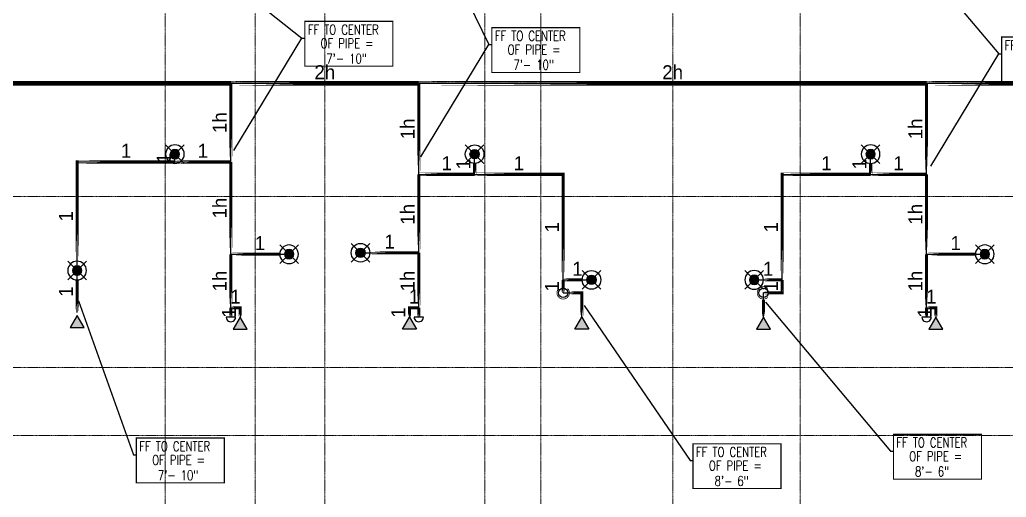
# Model space of a CAD drawing. Header units: inches. Extents: x -3679 to 241, y -496 to 4543.
# Drawn here: x -2105 to -1469, y 5 to 313 of the extents above; entities that cross this region are included whole.
import ezdxf
from ezdxf.enums import TextEntityAlignment as Align

# ---------------------------------------------------------------- set-up
doc = ezdxf.new("R2010")
doc.units = ezdxf.units.IN
doc.header["$MEASUREMENT"] = 0
doc.linetypes.add('Grid Line', pattern=[0.875, 0.5, -0.125, 0.125, -0.125])
for name, color, linetype in [('Coordination', 1, 'Continuous'), ('headdn', 7, 'Continuous'), ('PIPEBL', 4, 'Continuous'), ('pipemn', 6, 'Continuous'), ('PIPESPC', 7, 'Continuous'), ('spk-cap', 7, 'Continuous'), ('spk-piperise', 7, 'Continuous'), ('TIDYPIPE', 7, 'Continuous')]:
    doc.layers.add(name, color=color, linetype=linetype)
doc.layers.add('S-GRID', color=1, linetype='Continuous', lineweight=9)
doc.styles.add('PDA1', font='ROMAND', dxfattribs={"width": 0.755})
doc.styles.add('PIPE', font='PIPE.SHX')
doc.dimstyles.get("Standard").update_dxf_attribs({"dimtxt": 0.18, "dimasz": 0.18, "dimexe": 0.18, "dimexo": 0.0625, "dimgap": 0.09, "dimtad": 0, "dimtih": 1, "dimtoh": 1, "dimdec": 4, "dimzin": 0, "dimdsep": 46, "dimtxsty": 'Standard', "dimcen": 0.09, "dimadec": 0, "dimazin": 0, "dimtfac": 1, "dimtdec": 4, "dimtofl": 0, "dimtmove": 0, "dimatfit": 3, "dimfxl": 1, "dimtolj": 1, "dimtzin": 0, "dimarcsym": 0})

# ---------------------------------------------------------------- blocks, each defined once
blk = doc.blocks.new('PIPESPC')
at = {"layer": 'PIPESPC', "style": 'PIPE', "width": 0.9}
blk.add_attdef('SIZE', text='', height=9, dxfattribs=at).set_placement((0, 4.02), align=Align.CENTER)
at = {"layer": 'PIPESPC', "style": 'PIPE', "flags": 1}
blk.add_attdef('SCHED', (25.3, 3.89), '', height=9, dxfattribs=at)
blk = doc.blocks.new('side2')
for p, q in [((0, 0), (7.79, 4.5)), ((7.79, -4.5), (0, 0)), ((7.79, 4.5), (7.79, -4.5))]:
    blk.add_line(p, q)
blk.add_solid([(7.79, -4.5), (0, 0), (7.79, 4.5)])
blk = doc.blocks.new('dpend2')
for p, q in [((-6, -6), (6, 6)), ((6, -6), (-6, 6))]:
    blk.add_line(p, q)
for radius in [6, 3]:
    blk.add_circle((0, 0), radius)
for points in [[(0, 0), (-3, 0), (-2.08, 2.07)], [(0, 0), (-3, 0), (-2.08, -2.07)], [(0, 0), (0, 3), (-2.12, 2.14)], [(0, 0), (0, -3), (-2.12, -2.14)], [(0, 0), (0, 3), (2.12, 2.14)], [(0, 0), (3, 0), (2.08, 2.07)], [(0, 0), (3, 0), (2.08, -2.07)], [(0, 0), (0, -3), (2.12, -2.14)]]:
    blk.add_solid(points)
blk = doc.blocks.new('CAP')
blk.add_line((0, 3), (0, -3))
blk.add_arc((0, 0), 3, 270, 90)
blk = doc.blocks.new('vvvvbbbbbbbb')
at = {"layer": 'Coordination', "const_width": 0.75}
blk.add_lwpolyline([(2834.89, 1670.01), (2834.89, 1641.14), (2891.57, 1641.14), (2891.57, 1670.01), (2834.89, 1670.01)], dxfattribs=at)
at = {"layer": 'Coordination', "style": 'PDA1', "width": 0.755}
for s, p in [('FF TO CENTER', (2836.77, 1661.59)), ('OF PIPE = ', (2845.03, 1652.74)), ('7\'- 10"', (2848.77, 1642.88))]:
    blk.add_text(s, height=6.3, dxfattribs=at).set_placement(p)
blk = doc.blocks.new('sssssssssss')
at = {"layer": 'Coordination', "const_width": 0.75}
blk.add_lwpolyline([(7348.02, 1461.74), (7348.02, 1432.87), (7404.7, 1432.87), (7404.7, 1461.74), (7348.02, 1461.74)], dxfattribs=at)
at = {"layer": 'Coordination', "style": 'PDA1', "width": 0.755}
for s, p in [('FF TO CENTER', (7349.9, 1453.31)), ('OF PIPE = ', (7358.16, 1444.46)), ('8\'- 6"', (7361.9, 1434.6))]:
    blk.add_text(s, height=6.3, dxfattribs=at).set_placement(p)
blk = doc.blocks.new('rise')
blk.add_circle((0, 0), 3)
blk = doc.blocks.new('TIDYRUN')
at = {"const_width": 0.5}
blk.add_lwpolyline([(-2.83, 2.83, -2.414214), (-2.83, -2.83, -1.737895)], format="xyb", dxfattribs=at)

msp = doc.modelspace()

# ---------------------------------------------------------------- linework, layer by layer
at = {"layer": 'PIPEBL', "color": 1}
for p, q in [((-1968.63, 221.36), (-1968.63, 272)), ((-1847.63, 213.36), (-1847.63, 272)), ((-1520.63, 213.36), (-1520.63, 272)), ((-2004.63, 221.36), (-2004.63, 226.36)), ((-1811.63, 213.36), (-1811.63, 226.36)), ((-1556.63, 213.36), (-1556.63, 226.36)), ((-2067.63, 221.36), (-2004.63, 221.36)), ((-2067.63, 151.36), (-2067.63, 221.36)), ((-2004.63, 221.36), (-1968.63, 221.36)), ((-1968.63, 161.86), (-1968.63, 221.36)), ((-1847.63, 162.86), (-1847.63, 213.36)), ((-1847.63, 213.36), (-1811.63, 213.36)), ((-1811.63, 213.36), (-1754.63, 213.36)), ((-1754.63, 145.36), (-1754.63, 213.36)), ((-1613.63, 213.36), (-1556.63, 213.36)), ((-1613.63, 145.36), (-1613.63, 213.36)), ((-1556.63, 213.36), (-1520.63, 213.36)), ((-1520.63, 161.86), (-1520.63, 213.36)), ((-1968.63, 127.36), (-1968.63, 161.86)), ((-1968.63, 161.86), (-1931.13, 161.86)), ((-1885.13, 162.86), (-1847.63, 162.86)), ((-1847.63, 127.36), (-1847.63, 162.86)), ((-1520.63, 127.36), (-1520.63, 161.86)), ((-1520.63, 161.86), (-1483.13, 161.86)), ((-2067.63, 124.36), (-2067.63, 151.36)), ((-1754.63, 137), (-1754.63, 145.36)), ((-1754.63, 145.36), (-1736.38, 145.36)), ((-1631.62, 145.36), (-1613.63, 145.36)), ((-1613.63, 137), (-1613.63, 145.36)), ((-1754.63, 137), (-1742.63, 137)), ((-1742.63, 121.36), (-1742.63, 137)), ((-1613.63, 137), (-1625.63, 137)), ((-1625.63, 121.36), (-1625.63, 137)), ((-1968.63, 127.36), (-1962.63, 127.36)), ((-1968.63, 127.36), (-1968.63, 121.36)), ((-1962.63, 127.36), (-1962.63, 121.36)), ((-1853.63, 127.36), (-1847.63, 127.36)), ((-1853.63, 127.36), (-1853.63, 121.36)), ((-1847.63, 127.36), (-1847.63, 121.36)), ((-1520.63, 127.36), (-1514.63, 127.36)), ((-1520.63, 127.36), (-1520.63, 121.36)), ((-1514.63, 127.36), (-1514.63, 121.36))]:
    msp.add_line(p, q, dxfattribs=at)
at = {"layer": 'pipemn', "color": 1}
for p, q in [((-2289.63, 272), (-1968.63, 272)), ((-1847.63, 272), (-1968.63, 272)), ((-1520.63, 272), (-1847.63, 272)), ((-1399.63, 272), (-1520.63, 272))]:
    msp.add_line(p, q, dxfattribs=at)
at = {"layer": 'S-GRID', "linetype": 'Grid Line'}
for p, q in [((-2011, 1771.74), (-2011, -484.26)), ((-1953, 1771.74), (-1953, -484.26)), ((-1908, 1771.74), (-1908, -484.26)), ((-1805, 1771.74), (-1805, -484.26)), ((-1769, 1771.74), (-1769, -484.26)), ((-1684, 1771.74), (-1684, -484.26)), ((-1602, 1771.74), (-1602, -484.26)), ((228, 273), (-3666.39, 273)), ((228, 199), (-3666.39, 199)), ((228, 89), (-3666.39, 89)), ((-3666.39, 45), (228, 45))]:
    msp.add_line(p, q, dxfattribs=at)
at = {"layer": 'TIDYPIPE', "color": 1}
for points, const_width in [([(-2289.63, 272), (-1968.63, 272)], 3), ([(-1968.63, 272), (-1847.63, 272)], 3), ([(-1847.63, 272), (-1520.63, 272)], 3), ([(-1520.63, 272), (-1399.63, 272)], 3), ([(-1968.63, 221.36), (-1968.63, 272)], 2), ([(-1847.63, 213.36), (-1847.63, 272)], 2), ([(-1520.63, 213.36), (-1520.63, 272)], 2), ([(-2068.63, 221.36), (-2004.63, 221.36)], 2), ([(-2067.63, 157.36), (-2067.63, 222.36)], 2), ([(-2004.63, 221.36), (-1968.63, 221.36)], 2), ([(-1968.63, 161.86), (-1968.63, 221.36)], 2), ([(-1811.63, 213.36), (-1811.63, 220.36)], 2), ([(-1556.63, 213.36), (-1556.63, 220.36)], 2), ([(-1847.63, 162.86), (-1847.63, 213.36)], 2), ([(-1847.63, 213.36), (-1811.63, 213.36)], 2), ([(-1811.63, 213.36), (-1753.63, 213.36)], 2), ([(-1754.63, 145.36), (-1754.63, 214.36)], 2), ([(-1614.63, 213.36), (-1556.63, 213.36)], 2), ([(-1613.63, 145.36), (-1613.63, 214.36)], 2), ([(-1556.63, 213.36), (-1520.63, 213.36)], 2), ([(-1520.63, 161.86), (-1520.63, 213.36)], 2), ([(-1968.63, 127.36), (-1968.63, 161.86)], 2), ([(-1968.63, 161.86), (-1937.13, 161.86)], 2), ([(-1879.13, 162.86), (-1847.63, 162.86)], 2), ([(-1847.63, 127.36), (-1847.63, 162.86)], 2), ([(-1520.63, 127.36), (-1520.63, 161.86)], 2), ([(-1520.63, 161.86), (-1489.13, 161.86)], 2), ([(-2067.63, 124.36), (-2067.63, 145.36)], 2), ([(-1754.63, 137), (-1754.63, 145.36)], 2), ([(-1754.63, 145.36), (-1742.38, 145.36)], 2), ([(-1625.63, 145.36), (-1613.63, 145.36)], 2), ([(-1613.63, 136), (-1613.63, 145.36)], 2), ([(-1750.13, 137), (-1741.63, 137)], 2), ([(-1742.63, 121.36), (-1742.63, 138)], 2), ([(-1625.63, 137), (-1612.62, 137)], 2), ([(-1625.63, 121.36), (-1625.63, 132.5)], 2), ([(-1968.63, 121.36), (-1968.63, 127.36)], 2), ([(-1968.63, 127.36), (-1961.63, 127.36)], 2), ([(-1962.63, 121.36), (-1962.63, 128.36)], 2), ([(-1854.63, 127.36), (-1847.63, 127.36)], 2), ([(-1853.63, 121.36), (-1853.63, 128.36)], 2), ([(-1847.63, 121.36), (-1847.63, 127.36)], 2), ([(-1520.63, 121.36), (-1520.63, 127.36)], 2), ([(-1520.63, 127.36), (-1513.63, 127.36)], 2), ([(-1514.63, 121.36), (-1514.63, 128.36)], 2)]:
    msp.add_lwpolyline(points, close=True, dxfattribs=dict(at, const_width=const_width))

# ---------------------------------------------------------------- block references
at = {"layer": 'headdn', "color": 1, "extrusion": (0, 0, -1), "zscale": -1}
for name, p, rotation in [('dpend2', (2004.63, 226.36), 180), ('dpend2', (1556.63, 226.36), 180), ('dpend2', (1931.13, 161.86), 180), ('dpend2', (1483.13, 161.86), 180), ('dpend2', (2067.62, 151.36), 180), ('dpend2', (1631.62, 145.36), 180), ('side2', (2067.62, 122.36), 270), ('side2', (1962.63, 121.36), 270), ('side2', (1625.63, 121.36), 270), ('side2', (1514.63, 121.36), 270)]:
    msp.add_blockref(name, p, dxfattribs=dict(at, rotation=rotation))
at = {"layer": 'headdn', "color": 1}
for name, p, rotation in [('dpend2', (-1811.63, 226.36), 180), ('dpend2', (-1885.13, 162.86), 180), ('dpend2', (-1736.38, 145.36), 180), ('side2', (-1853.63, 121.36), 270), ('side2', (-1742.63, 121.36), 270)]:
    msp.add_blockref(name, p, dxfattribs=dict(at, rotation=rotation))
at = {"layer": 'PIPESPC', "color": 1}
for name, p in [('vvvvbbbbbbbb', (-4755.88, -1358.07)), ('vvvvbbbbbbbb', (-4635.43, -1362.11)), ('vvvvbbbbbbbb', (-4307.12, -1368.16)), ('sssssssssss', (-8889.98, -1415.91)), ('vvvvbbbbbbbb', (-4864.37, -1626.6)), ('sssssssssss', (-9019.02, -1421.99))]:
    msp.add_blockref(name, p, dxfattribs=at)
ref = msp.add_blockref('PIPESPC', (-1908.13, 272), dxfattribs=at)
ref.add_attrib('SIZE', '2h', dxfattribs={"color": 0, "height": 9, "style": 'PIPE'}).set_placement((-1908.13, 272), align=Align.BOTTOM_CENTER)
ref = msp.add_blockref('PIPESPC', (-1684.13, 272), dxfattribs=at)
ref.add_attrib('SIZE', '2h', dxfattribs={"color": 0, "height": 9, "style": 'PIPE'}).set_placement((-1684.13, 272), align=Align.BOTTOM_CENTER)
ref = msp.add_blockref('PIPESPC', (-1968.63, 246.68), dxfattribs=dict(at, rotation=90))
ref.add_attrib('SIZE', '1h', dxfattribs={"color": 0, "height": 9, "rotation": 90, "style": 'PIPE'}).set_placement((-1968.63, 246.68), align=Align.BOTTOM_CENTER)
ref = msp.add_blockref('PIPESPC', (-1847.63, 242.68), dxfattribs=dict(at, rotation=90))
ref.add_attrib('SIZE', '1h', dxfattribs={"color": 0, "height": 9, "rotation": 90, "style": 'PIPE'}).set_placement((-1847.63, 242.68), align=Align.BOTTOM_CENTER)
ref = msp.add_blockref('PIPESPC', (-1520.63, 242.68), dxfattribs=dict(at, rotation=90))
ref.add_attrib('SIZE', '1h', dxfattribs={"color": 0, "height": 9, "rotation": 90, "style": 'PIPE'}).set_placement((-1520.63, 242.68), align=Align.BOTTOM_CENTER)
ref = msp.add_blockref('PIPESPC', (-2036.13, 221.36), dxfattribs=at)
ref.add_attrib('SIZE', '1', dxfattribs={"color": 0, "height": 9, "style": 'PIPE'}).set_placement((-2036.13, 221.36), align=Align.BOTTOM_CENTER)
ref = msp.add_blockref('PIPESPC', (-1986.63, 221.36), dxfattribs=at)
ref.add_attrib('SIZE', '1', dxfattribs={"color": 0, "height": 9, "style": 'PIPE'}).set_placement((-1986.63, 221.36), align=Align.BOTTOM_CENTER)
ref = msp.add_blockref('PIPESPC', (-2004.63, 223.86), dxfattribs=dict(at, rotation=90))
ref.add_attrib('SIZE', '1', dxfattribs={"color": 0, "height": 9, "rotation": 90, "style": 'PIPE'}).set_placement((-2004.63, 223.86), align=Align.BOTTOM_CENTER)
ref = msp.add_blockref('PIPESPC', (-1829.63, 213.36), dxfattribs=at)
ref.add_attrib('SIZE', '1', dxfattribs={"color": 0, "height": 9, "style": 'PIPE'}).set_placement((-1829.63, 213.36), align=Align.BOTTOM_CENTER)
ref = msp.add_blockref('PIPESPC', (-1811.63, 219.86), dxfattribs=dict(at, rotation=90))
ref.add_attrib('SIZE', '1', dxfattribs={"color": 0, "height": 9, "rotation": 90, "style": 'PIPE'}).set_placement((-1811.63, 219.86), align=Align.BOTTOM_CENTER)
ref = msp.add_blockref('PIPESPC', (-1783.13, 213.36), dxfattribs=at)
ref.add_attrib('SIZE', '1', dxfattribs={"color": 0, "height": 9, "style": 'PIPE'}).set_placement((-1783.13, 213.36), align=Align.BOTTOM_CENTER)
ref = msp.add_blockref('PIPESPC', (-1585.13, 213.36), dxfattribs=at)
ref.add_attrib('SIZE', '1', dxfattribs={"color": 0, "height": 9, "style": 'PIPE'}).set_placement((-1585.13, 213.36), align=Align.BOTTOM_CENTER)
ref = msp.add_blockref('PIPESPC', (-1556.63, 219.86), dxfattribs=dict(at, rotation=90))
ref.add_attrib('SIZE', '1', dxfattribs={"color": 0, "height": 9, "rotation": 90, "style": 'PIPE'}).set_placement((-1556.63, 219.86), align=Align.BOTTOM_CENTER)
ref = msp.add_blockref('PIPESPC', (-1538.63, 213.36), dxfattribs=at)
ref.add_attrib('SIZE', '1', dxfattribs={"color": 0, "height": 9, "style": 'PIPE'}).set_placement((-1538.63, 213.36), align=Align.BOTTOM_CENTER)
ref = msp.add_blockref('PIPESPC', (-1968.63, 191.61), dxfattribs=dict(at, rotation=90))
ref.add_attrib('SIZE', '1h', dxfattribs={"color": 0, "height": 9, "rotation": 90, "style": 'PIPE'}).set_placement((-1968.63, 191.61), align=Align.BOTTOM_CENTER)
ref = msp.add_blockref('PIPESPC', (-1847.63, 187.61), dxfattribs=dict(at, rotation=90))
ref.add_attrib('SIZE', '1h', dxfattribs={"color": 0, "height": 9, "rotation": 90, "style": 'PIPE'}).set_placement((-1847.63, 187.61), align=Align.BOTTOM_CENTER)
ref = msp.add_blockref('PIPESPC', (-1520.63, 187.61), dxfattribs=dict(at, rotation=90))
ref.add_attrib('SIZE', '1h', dxfattribs={"color": 0, "height": 9, "rotation": 90, "style": 'PIPE'}).set_placement((-1520.63, 187.61), align=Align.BOTTOM_CENTER)
ref = msp.add_blockref('PIPESPC', (-2067.63, 186.36), dxfattribs=dict(at, rotation=90))
ref.add_attrib('SIZE', '1', dxfattribs={"color": 0, "height": 9, "rotation": 90, "style": 'PIPE'}).set_placement((-2067.63, 186.36), align=Align.BOTTOM_CENTER)
ref = msp.add_blockref('PIPESPC', (-1754.63, 179.36), dxfattribs=dict(at, rotation=90))
ref.add_attrib('SIZE', '1', dxfattribs={"color": 0, "height": 9, "rotation": 90, "style": 'PIPE'}).set_placement((-1754.63, 179.36), align=Align.BOTTOM_CENTER)
ref = msp.add_blockref('PIPESPC', (-1613.63, 179.36), dxfattribs=dict(at, rotation=90))
ref.add_attrib('SIZE', '1', dxfattribs={"color": 0, "height": 9, "rotation": 90, "style": 'PIPE'}).set_placement((-1613.63, 179.36), align=Align.BOTTOM_CENTER)
ref = msp.add_blockref('PIPESPC', (-1949.88, 161.86), dxfattribs=at)
ref.add_attrib('SIZE', '1', dxfattribs={"color": 0, "height": 9, "style": 'PIPE'}).set_placement((-1949.88, 161.86), align=Align.BOTTOM_CENTER)
ref = msp.add_blockref('PIPESPC', (-1866.38, 162.86), dxfattribs=at)
ref.add_attrib('SIZE', '1', dxfattribs={"color": 0, "height": 9, "style": 'PIPE'}).set_placement((-1866.38, 162.86), align=Align.BOTTOM_CENTER)
ref = msp.add_blockref('PIPESPC', (-1501.88, 161.86), dxfattribs=at)
ref.add_attrib('SIZE', '1', dxfattribs={"color": 0, "height": 9, "style": 'PIPE'}).set_placement((-1501.88, 161.86), align=Align.BOTTOM_CENTER)
ref = msp.add_blockref('PIPESPC', (-1745.38, 145.36), dxfattribs=at)
ref.add_attrib('SIZE', '1', dxfattribs={"color": 0, "height": 9, "style": 'PIPE'}).set_placement((-1745.38, 145.36), align=Align.BOTTOM_CENTER)
ref = msp.add_blockref('PIPESPC', (-1622.62, 145.36), dxfattribs=at)
ref.add_attrib('SIZE', '1', dxfattribs={"color": 0, "height": 9, "style": 'PIPE'}).set_placement((-1622.62, 145.36), align=Align.BOTTOM_CENTER)
ref = msp.add_blockref('PIPESPC', (-1968.63, 144.61), dxfattribs=dict(at, rotation=90))
ref.add_attrib('SIZE', '1h', dxfattribs={"color": 0, "height": 9, "rotation": 90, "style": 'PIPE'}).set_placement((-1968.63, 144.61), align=Align.BOTTOM_CENTER)
ref = msp.add_blockref('PIPESPC', (-1847.63, 144.61), dxfattribs=dict(at, rotation=90))
ref.add_attrib('SIZE', '1h', dxfattribs={"color": 0, "height": 9, "rotation": 90, "style": 'PIPE'}).set_placement((-1847.63, 144.61), align=Align.BOTTOM_CENTER)
ref = msp.add_blockref('PIPESPC', (-1520.63, 144.61), dxfattribs=dict(at, rotation=90))
ref.add_attrib('SIZE', '1h', dxfattribs={"color": 0, "height": 9, "rotation": 90, "style": 'PIPE'}).set_placement((-1520.63, 144.61), align=Align.BOTTOM_CENTER)
ref = msp.add_blockref('PIPESPC', (-2067.63, 137.86), dxfattribs=dict(at, rotation=90))
ref.add_attrib('SIZE', '1', dxfattribs={"color": 0, "height": 9, "rotation": 90, "style": 'PIPE'}).set_placement((-2067.63, 137.86), align=Align.BOTTOM_CENTER)
ref = msp.add_blockref('PIPESPC', (-1754.63, 141.18), dxfattribs=dict(at, rotation=90))
ref.add_attrib('SIZE', '1', dxfattribs={"color": 0, "height": 9, "rotation": 90, "style": 'PIPE'}).set_placement((-1754.63, 141.18), align=Align.BOTTOM_CENTER)
ref = msp.add_blockref('PIPESPC', (-1613.63, 141.18), dxfattribs=dict(at, rotation=90))
ref.add_attrib('SIZE', '1', dxfattribs={"color": 0, "height": 9, "rotation": 90, "style": 'PIPE'}).set_placement((-1613.63, 141.18), align=Align.BOTTOM_CENTER)
ref = msp.add_blockref('PIPESPC', (-1965.63, 127.36), dxfattribs=at)
ref.add_attrib('SIZE', '1', dxfattribs={"color": 0, "height": 9, "style": 'PIPE'}).set_placement((-1965.63, 127.36), align=Align.BOTTOM_CENTER)
ref = msp.add_blockref('PIPESPC', (-1850.63, 127.36), dxfattribs=at)
ref.add_attrib('SIZE', '1', dxfattribs={"color": 0, "height": 9, "style": 'PIPE'}).set_placement((-1850.63, 127.36), align=Align.BOTTOM_CENTER)
ref = msp.add_blockref('PIPESPC', (-1517.63, 127.36), dxfattribs=at)
ref.add_attrib('SIZE', '1', dxfattribs={"color": 0, "height": 9, "style": 'PIPE'}).set_placement((-1517.63, 127.36), align=Align.BOTTOM_CENTER)
ref = msp.add_blockref('PIPESPC', (-1962.63, 124.36), dxfattribs=dict(at, rotation=90))
ref.add_attrib('SIZE', '1', dxfattribs={"color": 0, "height": 9, "rotation": 90, "style": 'PIPE'}).set_placement((-1962.63, 124.36), align=Align.BOTTOM_CENTER)
ref = msp.add_blockref('PIPESPC', (-1853.63, 124.36), dxfattribs=dict(at, rotation=90))
ref.add_attrib('SIZE', '1', dxfattribs={"color": 0, "height": 9, "rotation": 90, "style": 'PIPE'}).set_placement((-1853.63, 124.36), align=Align.BOTTOM_CENTER)
ref = msp.add_blockref('PIPESPC', (-1514.63, 124.36), dxfattribs=dict(at, rotation=90))
ref.add_attrib('SIZE', '1', dxfattribs={"color": 0, "height": 9, "rotation": 90, "style": 'PIPE'}).set_placement((-1514.63, 124.36), align=Align.BOTTOM_CENTER)
at = {"layer": 'spk-cap', "color": 1, "rotation": 270.0000000000834}
for p in [(-1968.63, 121.36), (-1847.63, 121.36), (-1520.63, 121.36)]:
    msp.add_blockref('CAP', p, dxfattribs=at)
at = {"layer": 'spk-piperise', "color": 1}
for p, rotation in [((-1754.63, 137), 180.0000000000544), ((-1625.63, 137), 90.00000000002773)]:
    msp.add_blockref('rise', p, dxfattribs=dict(at, rotation=rotation))
at = {"layer": 'TIDYPIPE', "color": 1}
for p, rotation in [((-1754.63, 137), 269.9999999999938), ((-1625.63, 137), 180)]:
    msp.add_blockref('TIDYRUN', p, dxfattribs=dict(at, rotation=rotation))

# ---------------------------------------------------------------- leaders
at = {"layer": 'Coordination', "color": 1}
for points in [[(-1997.83, 360.92), (-1922.88, 301.07), (-1921.14, 301.07)], [(-1815.83, 324.42), (-1802.43, 297.03), (-1800.69, 297.03)], [(-1497.69, 319.04), (-1474.13, 290.99), (-1472.39, 290.99)], [(-1966.7, 228.72), (-1922.88, 301.07), (-1921.14, 301.07)], [(-1846.25, 224.68), (-1802.43, 297.03), (-1800.69, 297.03)], [(-1517.94, 218.64), (-1474.13, 290.99), (-1472.39, 290.99)], [(-2066.71, 131.81), (-2031.37, 32.54), (-2029.63, 32.54)], [(-1741.2, 128.94), (-1672.89, 28.88), (-1671.15, 28.88)], [(-1624.31, 130.97), (-1543.86, 34.96), (-1542.12, 34.96)]]:
    msp.add_leader(points, dimstyle='Standard', dxfattribs=at)

doc.saveas('drawing.dxf')
